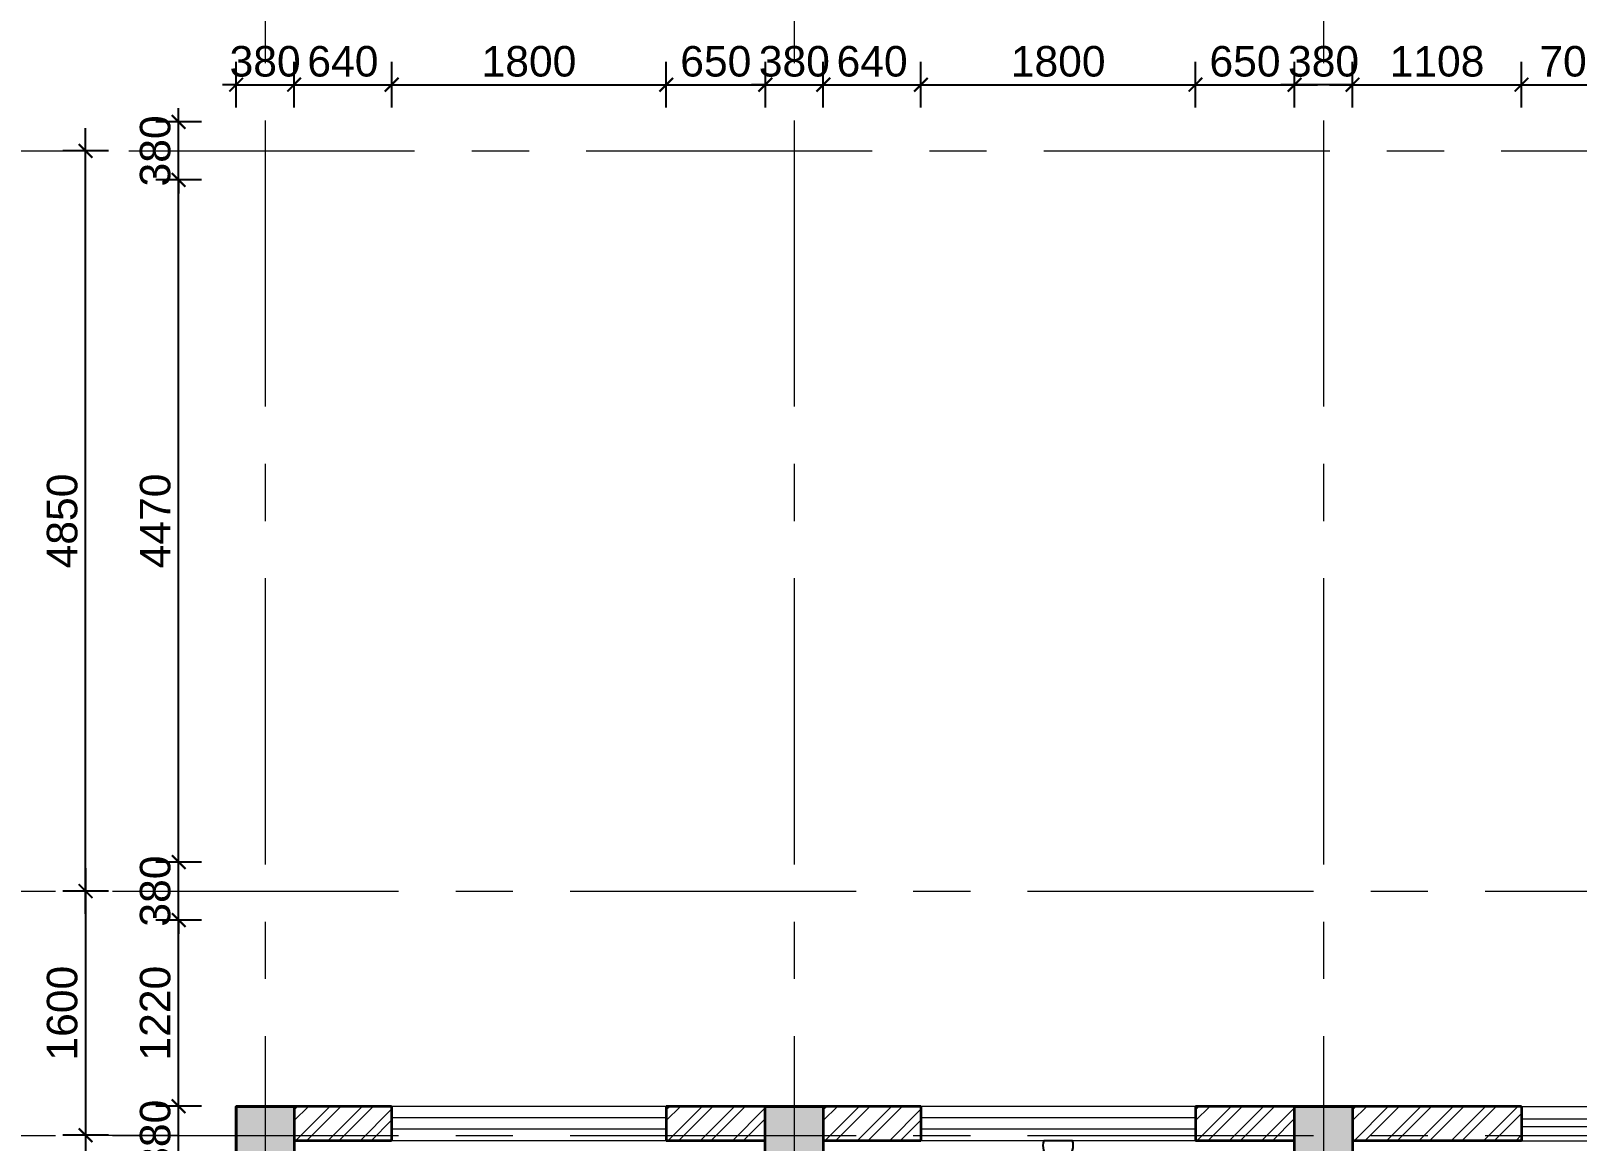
# Model space of a CAD drawing. Header units: inches. Extents: x 527934 to 2134587, y -408734 to 227304.
# Drawn here: x 1933807 to 1943945, y -184967 to -177693 of the extents above; entities that cross this region are included whole.
import ezdxf

# ---------------------------------------------------------------- set-up
doc = ezdxf.new("R2010")
doc.units = ezdxf.units.IN
doc.header["$MEASUREMENT"] = 0
doc.linetypes.add('CENTER', pattern=[2, 1.25, -0.25, 0.25, -0.25])
for name, color, linetype, lineweight in [('2 POWER TEL COMP', 3, 'Continuous', 25), ('centre line', 1, 'CENTER', 9), ('dim', 253, 'Continuous', 9), ('furniture', 253, 'Continuous', 5), ('hatch', 250, 'Continuous', 5), ('plinth', 5, 'Continuous', 9), ('sill', 253, 'Continuous', 13), ('wall - brick', 30, 'Continuous', 35), ('window', 1, 'Continuous', 15)]:
    doc.layers.add(name, color=color, linetype=linetype, lineweight=lineweight)
doc.styles.get("Standard").update_dxf_attribs({"font": 'arial.ttf'})
doc.dimstyles.new('dim 100', dxfattribs={"dimtxt": 200, "dimasz": 90, "dimexe": 150, "dimexo": 150, "dimgap": 50, "dimtad": 1, "dimdec": 0, "dimzin": 0, "dimdsep": 46, "dimtxsty": 'Standard', "dimblk": 'ARCHTICK', "dimcen": 100, "dimdle": 150, "dimazin": 0, "dimtfac": 1, "dimtdec": 0, "dimtix": 1, "dimtmove": 2, "dimatfit": 3, "dimfxl": 150, "dimfxlon": 1, "dimtolj": 1, "dimtzin": 0, "dimarcsym": 0})

# ---------------------------------------------------------------- blocks, each defined once
blk = doc.blocks.new('_ArchTick')
at = {"color": 0, "linetype": 'ByBlock', "const_width": 0.15}
blk.add_lwpolyline([(-0.5, -0.5), (0.5, 0.5)], dxfattribs=at)
blk = doc.blocks.new('*D2728')
at = {"layer": 'Defpoints', "color": 0, "ltscale": 400}
for p in [(1935533, -178045), (1935153, -184739), (1935533, -184739)]:
    blk.add_point(p, dxfattribs=at)
at = {"layer": 'dim', "color": 0, "lineweight": -2, "ltscale": 400}
for p, q in [((1935153, -178195), (1935153, -177895)), ((1935533, -178195), (1935533, -177895)), ((1935153, -178045), (1935063, -178045)), ((1935153, -178045), (1935533, -178045)), ((1935533, -178045), (1935623, -178045))]:
    blk.add_line(p, q, dxfattribs=at)
at = {"layer": 'dim', "color": 0, "lineweight": -2, "ltscale": 400, "xscale": 90, "yscale": 90, "zscale": 90}
blk.add_blockref('_ArchTick', (1935153, -178045), dxfattribs=at)
at = {"layer": 'dim', "color": 0, "lineweight": -2, "ltscale": 400, "xscale": 90, "yscale": 90, "zscale": 90, "rotation": 180}
blk.add_blockref('_ArchTick', (1935533, -178045), dxfattribs=at)
at = {"layer": 'dim', "color": 0, "ltscale": 400, "insert": (1935343, -177893), "char_height": 200, "attachment_point": 5}
blk.add_mtext('\\A1;380', dxfattribs=at)
blk = doc.blocks.new('*D2729')
at = {"layer": 'Defpoints', "color": 0, "ltscale": 400}
for p in [(1936173, -178045), (1935533, -184739), (1936173, -184739)]:
    blk.add_point(p, dxfattribs=at)
at = {"layer": 'dim', "color": 0, "lineweight": -2, "ltscale": 400}
for p, q in [((1935533, -178195), (1935533, -177895)), ((1936173, -178195), (1936173, -177895)), ((1935383, -178045), (1936323, -178045))]:
    blk.add_line(p, q, dxfattribs=at)
at = {"layer": 'dim', "color": 0, "lineweight": -2, "ltscale": 400, "xscale": 90, "yscale": 90, "zscale": 90, "rotation": 180}
blk.add_blockref('_ArchTick', (1935533, -178045), dxfattribs=at)
at = {"layer": 'dim', "color": 0, "lineweight": -2, "ltscale": 400, "xscale": 90, "yscale": 90, "zscale": 90}
blk.add_blockref('_ArchTick', (1936173, -178045), dxfattribs=at)
at = {"layer": 'dim', "color": 0, "ltscale": 400, "insert": (1935853, -177893), "char_height": 200, "attachment_point": 5}
blk.add_mtext('\\A1;640', dxfattribs=at)
blk = doc.blocks.new('*D2730')
at = {"layer": 'Defpoints', "color": 0, "ltscale": 400}
for p in [(1937973, -178045), (1936173, -184739), (1937973, -184739)]:
    blk.add_point(p, dxfattribs=at)
at = {"layer": 'dim', "color": 0, "lineweight": -2, "ltscale": 400}
for p, q in [((1936173, -178195), (1936173, -177895)), ((1937973, -178195), (1937973, -177895)), ((1936023, -178045), (1938123, -178045))]:
    blk.add_line(p, q, dxfattribs=at)
at = {"layer": 'dim', "color": 0, "lineweight": -2, "ltscale": 400, "xscale": 90, "yscale": 90, "zscale": 90, "rotation": 180}
blk.add_blockref('_ArchTick', (1936173, -178045), dxfattribs=at)
at = {"layer": 'dim', "color": 0, "lineweight": -2, "ltscale": 400, "xscale": 90, "yscale": 90, "zscale": 90}
blk.add_blockref('_ArchTick', (1937973, -178045), dxfattribs=at)
at = {"layer": 'dim', "color": 0, "ltscale": 400, "insert": (1937073, -177893), "char_height": 200, "attachment_point": 5}
blk.add_mtext('\\A1;1800', dxfattribs=at)
blk = doc.blocks.new('*D2731')
at = {"layer": 'Defpoints', "color": 0, "ltscale": 400}
for p in [(1938623, -178045), (1937973, -184739), (1938623, -184739)]:
    blk.add_point(p, dxfattribs=at)
at = {"layer": 'dim', "color": 0, "lineweight": -2, "ltscale": 400}
for p, q in [((1937973, -178195), (1937973, -177895)), ((1938623, -178195), (1938623, -177895)), ((1937823, -178045), (1938773, -178045))]:
    blk.add_line(p, q, dxfattribs=at)
at = {"layer": 'dim', "color": 0, "lineweight": -2, "ltscale": 400, "xscale": 90, "yscale": 90, "zscale": 90, "rotation": 180}
blk.add_blockref('_ArchTick', (1937973, -178045), dxfattribs=at)
at = {"layer": 'dim', "color": 0, "lineweight": -2, "ltscale": 400, "xscale": 90, "yscale": 90, "zscale": 90}
blk.add_blockref('_ArchTick', (1938623, -178045), dxfattribs=at)
at = {"layer": 'dim', "color": 0, "ltscale": 400, "insert": (1938298, -177893), "char_height": 200, "attachment_point": 5}
blk.add_mtext('\\A1;650', dxfattribs=at)
blk = doc.blocks.new('*D2732')
at = {"layer": 'Defpoints', "color": 0, "ltscale": 400}
for p in [(1939003, -178045), (1938623, -184739), (1939003, -184739)]:
    blk.add_point(p, dxfattribs=at)
at = {"layer": 'dim', "color": 0, "lineweight": -2, "ltscale": 400}
for p, q in [((1938623, -178195), (1938623, -177895)), ((1939003, -178195), (1939003, -177895)), ((1938623, -178045), (1938533, -178045)), ((1938623, -178045), (1939003, -178045)), ((1939003, -178045), (1939093, -178045))]:
    blk.add_line(p, q, dxfattribs=at)
at = {"layer": 'dim', "color": 0, "lineweight": -2, "ltscale": 400, "xscale": 90, "yscale": 90, "zscale": 90}
blk.add_blockref('_ArchTick', (1938623, -178045), dxfattribs=at)
at = {"layer": 'dim', "color": 0, "lineweight": -2, "ltscale": 400, "xscale": 90, "yscale": 90, "zscale": 90, "rotation": 180}
blk.add_blockref('_ArchTick', (1939003, -178045), dxfattribs=at)
at = {"layer": 'dim', "color": 0, "ltscale": 400, "insert": (1938813, -177893), "char_height": 200, "attachment_point": 5}
blk.add_mtext('\\A1;380', dxfattribs=at)
blk = doc.blocks.new('*D2733')
at = {"layer": 'Defpoints', "color": 0, "ltscale": 400}
for p in [(1939643, -178045), (1939003, -184739), (1939643, -184739)]:
    blk.add_point(p, dxfattribs=at)
at = {"layer": 'dim', "color": 0, "lineweight": -2, "ltscale": 400}
for p, q in [((1939003, -178195), (1939003, -177895)), ((1939643, -178195), (1939643, -177895)), ((1938853, -178045), (1939793, -178045))]:
    blk.add_line(p, q, dxfattribs=at)
at = {"layer": 'dim', "color": 0, "lineweight": -2, "ltscale": 400, "xscale": 90, "yscale": 90, "zscale": 90, "rotation": 180}
blk.add_blockref('_ArchTick', (1939003, -178045), dxfattribs=at)
at = {"layer": 'dim', "color": 0, "lineweight": -2, "ltscale": 400, "xscale": 90, "yscale": 90, "zscale": 90}
blk.add_blockref('_ArchTick', (1939643, -178045), dxfattribs=at)
at = {"layer": 'dim', "color": 0, "ltscale": 400, "insert": (1939323, -177893), "char_height": 200, "attachment_point": 5}
blk.add_mtext('\\A1;640', dxfattribs=at)
blk = doc.blocks.new('*D2734')
at = {"layer": 'Defpoints', "color": 0, "ltscale": 400}
for p in [(1941443, -178045), (1939643, -184739), (1941443, -184739)]:
    blk.add_point(p, dxfattribs=at)
at = {"layer": 'dim', "color": 0, "lineweight": -2, "ltscale": 400}
for p, q in [((1939643, -178195), (1939643, -177895)), ((1941443, -178195), (1941443, -177895)), ((1939493, -178045), (1941593, -178045))]:
    blk.add_line(p, q, dxfattribs=at)
at = {"layer": 'dim', "color": 0, "lineweight": -2, "ltscale": 400, "xscale": 90, "yscale": 90, "zscale": 90, "rotation": 180}
blk.add_blockref('_ArchTick', (1939643, -178045), dxfattribs=at)
at = {"layer": 'dim', "color": 0, "lineweight": -2, "ltscale": 400, "xscale": 90, "yscale": 90, "zscale": 90}
blk.add_blockref('_ArchTick', (1941443, -178045), dxfattribs=at)
at = {"layer": 'dim', "color": 0, "ltscale": 400, "insert": (1940543, -177893), "char_height": 200, "attachment_point": 5}
blk.add_mtext('\\A1;1800', dxfattribs=at)
blk = doc.blocks.new('*D2735')
at = {"layer": 'Defpoints', "color": 0, "ltscale": 400}
for p in [(1942093, -178045), (1941443, -184739), (1942093, -184739)]:
    blk.add_point(p, dxfattribs=at)
at = {"layer": 'dim', "color": 0, "lineweight": -2, "ltscale": 400}
for p, q in [((1941443, -178195), (1941443, -177895)), ((1942093, -178195), (1942093, -177895)), ((1941293, -178045), (1942243, -178045))]:
    blk.add_line(p, q, dxfattribs=at)
at = {"layer": 'dim', "color": 0, "lineweight": -2, "ltscale": 400, "xscale": 90, "yscale": 90, "zscale": 90, "rotation": 180}
blk.add_blockref('_ArchTick', (1941443, -178045), dxfattribs=at)
at = {"layer": 'dim', "color": 0, "lineweight": -2, "ltscale": 400, "xscale": 90, "yscale": 90, "zscale": 90}
blk.add_blockref('_ArchTick', (1942093, -178045), dxfattribs=at)
at = {"layer": 'dim', "color": 0, "ltscale": 400, "insert": (1941768, -177893), "char_height": 200, "attachment_point": 5}
blk.add_mtext('\\A1;650', dxfattribs=at)
blk = doc.blocks.new('*D2736')
at = {"layer": 'Defpoints', "color": 0, "ltscale": 400}
for p in [(1942093, -178045), (1942093, -184739), (1942473, -184739)]:
    blk.add_point(p, dxfattribs=at)
at = {"layer": 'dim', "color": 0, "lineweight": -2, "ltscale": 400}
for p, q in [((1942093, -178195), (1942093, -177895)), ((1942473, -178195), (1942473, -177895)), ((1942093, -178045), (1942003, -178045)), ((1942473, -178045), (1942093, -178045)), ((1942473, -178045), (1942563, -178045))]:
    blk.add_line(p, q, dxfattribs=at)
at = {"layer": 'dim', "color": 0, "lineweight": -2, "ltscale": 400, "xscale": 90, "yscale": 90, "zscale": 90}
blk.add_blockref('_ArchTick', (1942093, -178045), dxfattribs=at)
at = {"layer": 'dim', "color": 0, "lineweight": -2, "ltscale": 400, "xscale": 90, "yscale": 90, "zscale": 90, "rotation": 180}
blk.add_blockref('_ArchTick', (1942473, -178045), dxfattribs=at)
at = {"layer": 'dim', "color": 0, "ltscale": 400, "insert": (1942283, -177893), "char_height": 200, "attachment_point": 5}
blk.add_mtext('\\A1;380', dxfattribs=at)
blk = doc.blocks.new('*D2737')
at = {"layer": 'Defpoints', "color": 0, "ltscale": 400}
for p in [(1943581, -178045), (1942473, -184739), (1943581, -184739)]:
    blk.add_point(p, dxfattribs=at)
at = {"layer": 'dim', "color": 0, "lineweight": -2, "ltscale": 400}
for p, q in [((1942473, -178195), (1942473, -177895)), ((1943581, -178195), (1943581, -177895)), ((1942323, -178045), (1943731, -178045))]:
    blk.add_line(p, q, dxfattribs=at)
at = {"layer": 'dim', "color": 0, "lineweight": -2, "ltscale": 400, "xscale": 90, "yscale": 90, "zscale": 90, "rotation": 180}
blk.add_blockref('_ArchTick', (1942473, -178045), dxfattribs=at)
at = {"layer": 'dim', "color": 0, "lineweight": -2, "ltscale": 400, "xscale": 90, "yscale": 90, "zscale": 90}
blk.add_blockref('_ArchTick', (1943581, -178045), dxfattribs=at)
at = {"layer": 'dim', "color": 0, "ltscale": 400, "insert": (1943027, -177893), "char_height": 200, "attachment_point": 5}
blk.add_mtext('\\A1;1108', dxfattribs=at)
blk = doc.blocks.new('*D2738')
at = {"layer": 'Defpoints', "color": 0, "ltscale": 400}
for p in [(1944281, -178045), (1943581, -184739), (1944281, -184739)]:
    blk.add_point(p, dxfattribs=at)
at = {"layer": 'dim', "color": 0, "lineweight": -2, "ltscale": 400}
for p, q in [((1943581, -178195), (1943581, -177895)), ((1944281, -178195), (1944281, -177895)), ((1943431, -178045), (1944431, -178045))]:
    blk.add_line(p, q, dxfattribs=at)
at = {"layer": 'dim', "color": 0, "lineweight": -2, "ltscale": 400, "xscale": 90, "yscale": 90, "zscale": 90, "rotation": 180}
blk.add_blockref('_ArchTick', (1943581, -178045), dxfattribs=at)
at = {"layer": 'dim', "color": 0, "lineweight": -2, "ltscale": 400, "xscale": 90, "yscale": 90, "zscale": 90}
blk.add_blockref('_ArchTick', (1944281, -178045), dxfattribs=at)
at = {"layer": 'dim', "color": 0, "ltscale": 400, "insert": (1943931, -177893), "char_height": 200, "attachment_point": 5}
blk.add_mtext('\\A1;700', dxfattribs=at)
blk = doc.blocks.new('*D2193')
at = {"layer": 'Defpoints', "color": 0, "ltscale": 400}
for p in [(1935153, -176826), (1935153, -190090), (1970541, -190090)]:
    blk.add_point(p, dxfattribs=at)
at = {"layer": 'dim', "color": 0, "lineweight": -2, "ltscale": 400}
for p, q in [((1935153, -176976), (1935153, -176676)), ((1970541, -176976), (1970541, -176676)), ((1970691, -176826), (1935003, -176826))]:
    blk.add_line(p, q, dxfattribs=at)
at = {"layer": 'dim', "color": 0, "lineweight": -2, "ltscale": 400, "xscale": 90, "yscale": 90, "zscale": 90, "rotation": 180}
blk.add_blockref('_ArchTick', (1935153, -176826), dxfattribs=at)
at = {"layer": 'dim', "color": 0, "lineweight": -2, "ltscale": 400, "xscale": 90, "yscale": 90, "zscale": 90}
blk.add_blockref('_ArchTick', (1970541, -176826), dxfattribs=at)
at = {"layer": 'dim', "color": 0, "ltscale": 400, "insert": (1952847, -176673), "char_height": 200, "attachment_point": 5}
blk.add_mtext('\\A1;35388', dxfattribs=at)
blk = doc.blocks.new('*D2762')
at = {"layer": 'Defpoints', "color": 0, "ltscale": 400}
for p in [(1934776, -184739), (1935153, -184739), (1935153, -185119)]:
    blk.add_point(p, dxfattribs=at)
at = {"layer": 'dim', "color": 0, "lineweight": -2, "ltscale": 400}
for p, q in [((1934776, -184739), (1934776, -184649)), ((1934926, -184739), (1934626, -184739)), ((1934776, -185119), (1934776, -184739)), ((1934926, -185119), (1934626, -185119)), ((1934776, -185119), (1934776, -185209))]:
    blk.add_line(p, q, dxfattribs=at)
at = {"layer": 'dim', "color": 0, "lineweight": -2, "ltscale": 400, "xscale": 90, "yscale": 90, "zscale": 90}
for p, rotation in [((1934776, -184739), 270), ((1934776, -185119), 90)]:
    blk.add_blockref('_ArchTick', p, dxfattribs=dict(at, rotation=rotation))
at = {"layer": 'dim', "color": 0, "ltscale": 400, "insert": (1934623, -184929), "char_height": 200, "attachment_point": 5, "rotation": 90}
blk.add_mtext('\\A1;380', dxfattribs=at)
blk = doc.blocks.new('*D2196')
at = {"layer": 'Defpoints', "color": 0, "ltscale": 400}
for p in [(1934776, -183519), (1945718, -183519), (1945718, -184739)]:
    blk.add_point(p, dxfattribs=at)
at = {"layer": 'dim', "color": 0, "lineweight": -2, "ltscale": 400}
for p, q in [((1934776, -184889), (1934776, -183369)), ((1934926, -183519), (1934626, -183519)), ((1934926, -184739), (1934626, -184739))]:
    blk.add_line(p, q, dxfattribs=at)
at = {"layer": 'dim', "color": 0, "lineweight": -2, "ltscale": 400, "xscale": 90, "yscale": 90, "zscale": 90}
for p, rotation in [((1934776, -183519), 90), ((1934776, -184739), 270)]:
    blk.add_blockref('_ArchTick', p, dxfattribs=dict(at, rotation=rotation))
at = {"layer": 'dim', "color": 0, "ltscale": 400, "insert": (1934623, -184129), "char_height": 200, "attachment_point": 5, "rotation": 90}
blk.add_mtext('\\A1;1220', dxfattribs=at)
blk = doc.blocks.new('*D2763')
at = {"layer": 'Defpoints', "color": 0, "ltscale": 400}
for p in [(1934776, -183139), (1945563, -183139), (1945563, -183519)]:
    blk.add_point(p, dxfattribs=at)
at = {"layer": 'dim', "color": 0, "lineweight": -2, "ltscale": 400}
for p, q in [((1934776, -183139), (1934776, -183049)), ((1934926, -183139), (1934626, -183139)), ((1934776, -183519), (1934776, -183139)), ((1934926, -183519), (1934626, -183519)), ((1934776, -183519), (1934776, -183609))]:
    blk.add_line(p, q, dxfattribs=at)
at = {"layer": 'dim', "color": 0, "lineweight": -2, "ltscale": 400, "xscale": 90, "yscale": 90, "zscale": 90}
for p, rotation in [((1934776, -183139), 270), ((1934776, -183519), 90)]:
    blk.add_blockref('_ArchTick', p, dxfattribs=dict(at, rotation=rotation))
at = {"layer": 'dim', "color": 0, "ltscale": 400, "insert": (1934623, -183329), "char_height": 200, "attachment_point": 5, "rotation": 90}
blk.add_mtext('\\A1;380', dxfattribs=at)
blk = doc.blocks.new('*D2764')
at = {"layer": 'Defpoints', "color": 0, "ltscale": 400}
for p in [(1934776, -178669), (1945718, -178669), (1945718, -183139)]:
    blk.add_point(p, dxfattribs=at)
at = {"layer": 'dim', "color": 0, "lineweight": -2, "ltscale": 400}
for p, q in [((1934776, -183289), (1934776, -178519)), ((1934926, -178669), (1934626, -178669)), ((1934926, -183139), (1934626, -183139))]:
    blk.add_line(p, q, dxfattribs=at)
at = {"layer": 'dim', "color": 0, "lineweight": -2, "ltscale": 400, "xscale": 90, "yscale": 90, "zscale": 90}
for p, rotation in [((1934776, -178669), 90), ((1934776, -183139), 270)]:
    blk.add_blockref('_ArchTick', p, dxfattribs=dict(at, rotation=rotation))
at = {"layer": 'dim', "color": 0, "ltscale": 400, "insert": (1934623, -180904), "char_height": 200, "attachment_point": 5, "rotation": 90}
blk.add_mtext('\\A1;4470', dxfattribs=at)
blk = doc.blocks.new('*D2765')
at = {"layer": 'Defpoints', "color": 0, "ltscale": 400}
for p in [(1934776, -178289), (1945563, -178289), (1945563, -178669)]:
    blk.add_point(p, dxfattribs=at)
at = {"layer": 'dim', "color": 0, "lineweight": -2, "ltscale": 400}
for p, q in [((1934776, -178289), (1934776, -178199)), ((1934926, -178289), (1934626, -178289)), ((1934776, -178669), (1934776, -178289)), ((1934926, -178669), (1934626, -178669)), ((1934776, -178669), (1934776, -178759))]:
    blk.add_line(p, q, dxfattribs=at)
at = {"layer": 'dim', "color": 0, "lineweight": -2, "ltscale": 400, "xscale": 90, "yscale": 90, "zscale": 90}
for p, rotation in [((1934776, -178289), 270), ((1934776, -178669), 90)]:
    blk.add_blockref('_ArchTick', p, dxfattribs=dict(at, rotation=rotation))
at = {"layer": 'dim', "color": 0, "ltscale": 400, "insert": (1934623, -178479), "char_height": 200, "attachment_point": 5, "rotation": 90}
blk.add_mtext('\\A1;380', dxfattribs=at)
blk = doc.blocks.new('*D2199')
at = {"layer": 'Defpoints', "color": 0, "ltscale": 400}
for p in [(1934987, -184929), (1934166, -190189), (1934987, -190189)]:
    blk.add_point(p, dxfattribs=at)
at = {"layer": 'dim', "color": 0, "lineweight": -2, "ltscale": 400}
for p, q in [((1934166, -184779), (1934166, -190339)), ((1934316, -184929), (1934016, -184929)), ((1934316, -190189), (1934016, -190189))]:
    blk.add_line(p, q, dxfattribs=at)
at = {"layer": 'dim', "color": 0, "lineweight": -2, "ltscale": 400, "xscale": 90, "yscale": 90, "zscale": 90}
for p, rotation in [((1934166, -184929), 90), ((1934166, -190189), 270)]:
    blk.add_blockref('_ArchTick', p, dxfattribs=dict(at, rotation=rotation))
at = {"layer": 'dim', "color": 0, "ltscale": 400, "insert": (1934013, -187559), "char_height": 200, "attachment_point": 5, "rotation": 90}
blk.add_mtext('\\A1;5260', dxfattribs=at)
blk = doc.blocks.new('*D2200')
at = {"layer": 'Defpoints', "color": 0, "ltscale": 400}
for p in [(1934166, -178479), (1945477, -178479), (1945477, -183329)]:
    blk.add_point(p, dxfattribs=at)
at = {"layer": 'dim', "color": 0, "lineweight": -2, "ltscale": 400}
for p, q in [((1934166, -183479), (1934166, -178329)), ((1934316, -178479), (1934016, -178479)), ((1934316, -183329), (1934016, -183329))]:
    blk.add_line(p, q, dxfattribs=at)
at = {"layer": 'dim', "color": 0, "lineweight": -2, "ltscale": 400, "xscale": 90, "yscale": 90, "zscale": 90}
for p, rotation in [((1934166, -178479), 90), ((1934166, -183329), 270)]:
    blk.add_blockref('_ArchTick', p, dxfattribs=dict(at, rotation=rotation))
at = {"layer": 'dim', "color": 0, "ltscale": 400, "insert": (1934013, -180904), "char_height": 200, "attachment_point": 5, "rotation": 90}
blk.add_mtext('\\A1;4850', dxfattribs=at)
blk = doc.blocks.new('*D2771')
at = {"layer": 'Defpoints', "color": 0, "ltscale": 400}
for p in [(1934166, -183329), (1934166, -184929), (1934166, -184929)]:
    blk.add_point(p, dxfattribs=at)
at = {"layer": 'furniture', "color": 0, "lineweight": -2, "ltscale": 400}
for p, q in [((1934166, -183179), (1934166, -185079)), ((1934166, -183329), (1934016, -183329)), ((1934166, -184929), (1934016, -184929))]:
    blk.add_line(p, q, dxfattribs=at)
at = {"layer": 'furniture', "color": 0, "lineweight": -2, "ltscale": 400, "xscale": 90, "yscale": 90, "zscale": 90}
for p, rotation in [((1934166, -183329), 90), ((1934166, -184929), 270)]:
    blk.add_blockref('_ArchTick', p, dxfattribs=dict(at, rotation=rotation))
at = {"layer": 'furniture', "color": 0, "ltscale": 400, "insert": (1934013, -184129), "char_height": 200, "attachment_point": 5, "rotation": 90}
blk.add_mtext('\\A1;1600', dxfattribs=at)
blk = doc.blocks.new('*D2772')
at = {"layer": 'Defpoints', "color": 0, "ltscale": 400}
for p in [(1945563, -178289), (1933556, -197819), (1945563, -197819)]:
    blk.add_point(p, dxfattribs=at)
at = {"layer": 'furniture', "color": 0, "lineweight": -2, "ltscale": 400}
for p, q in [((1933556, -178139), (1933556, -197969)), ((1933706, -178289), (1933406, -178289)), ((1933706, -197819), (1933406, -197819))]:
    blk.add_line(p, q, dxfattribs=at)
at = {"layer": 'furniture', "color": 0, "lineweight": -2, "ltscale": 400, "xscale": 90, "yscale": 90, "zscale": 90}
for p, rotation in [((1933556, -178289), 90), ((1933556, -197819), 270)]:
    blk.add_blockref('_ArchTick', p, dxfattribs=dict(at, rotation=rotation))
at = {"layer": 'furniture', "color": 0, "ltscale": 400, "insert": (1933403, -188054), "char_height": 200, "attachment_point": 5, "rotation": 90}
blk.add_mtext('\\A1;19530', dxfattribs=at)
blk = doc.blocks.new('*D2775')
at = {"layer": 'Defpoints', "color": 0, "ltscale": 400}
for p in [(1945753, -152819), (1942283, -198831), (1945753, -198831)]:
    blk.add_point(p, dxfattribs=at)
at = {"layer": 'furniture', "color": 0, "lineweight": -2, "ltscale": 400}
for p, q in [((1942283, -198831), (1942283, -198681)), ((1945753, -198681), (1945753, -198981)), ((1942133, -198831), (1945903, -198831))]:
    blk.add_line(p, q, dxfattribs=at)
at = {"layer": 'furniture', "color": 0, "lineweight": -2, "ltscale": 400, "xscale": 90, "yscale": 90, "zscale": 90, "rotation": 180}
blk.add_blockref('_ArchTick', (1942283, -198831), dxfattribs=at)
at = {"layer": 'furniture', "color": 0, "lineweight": -2, "ltscale": 400, "xscale": 90, "yscale": 90, "zscale": 90}
blk.add_blockref('_ArchTick', (1945753, -198831), dxfattribs=at)
at = {"layer": 'furniture', "color": 0, "ltscale": 400, "insert": (1944018, -198679), "char_height": 200, "attachment_point": 5}
blk.add_mtext('\\A1;3470', dxfattribs=at)
blk = doc.blocks.new('15 amp socket')
at = {"color": 3, "lineweight": 25}
for p, q in [((593022, 179162), (593022, 179286)), ((593022, 179162), (592958, 179225)), ((592960, 179162), (593084, 179162)), ((593022, 179162), (593085, 179225)), ((593085, 179225), (593102, 179208)), ((592928, 179029), (593115, 179029))]:
    blk.add_line(p, q, dxfattribs=at)
blk.add_arc((593022, 179062), 99.5, 340.3538, 199.6462, dxfattribs=at)

msp = doc.modelspace()

# ---------------------------------------------------------------- hatches: boundary and pattern name
at = {"layer": 'hatch', "lineweight": 5, "ltscale": 400}
h = msp.add_hatch(dxfattribs=at)
h.set_pattern_fill('ANSI32', color=256, scale=400)
h.set_pattern_definition([(45, (-568765.42, -153446.24), (-106.066017, 106.066017), []), (45, (-568694.71, -153446.24), (-106.066017, 106.066017), [])])
h.paths.add_polyline_path([(1935532.6, -184964.4), (1935532.6, -184739.4), (1936172.6, -184739.4), (1936172.6, -184964.4)])
h = msp.add_hatch(dxfattribs=at)
h.set_pattern_fill('ANSI32', color=256, scale=400)
h.set_pattern_definition([(45, (-566325.42, -153446.24), (-106.066017, 106.066017), []), (45, (-566254.71, -153446.24), (-106.066017, 106.066017), [])])
h.paths.add_polyline_path([(1937972.6, -184964.4), (1937972.6, -184739.4), (1938612.6, -184739.4), (1938612.6, -184964.4)])
h = msp.add_hatch(dxfattribs=at)
h.set_pattern_fill('ANSI32', color=256, scale=400)
h.set_pattern_definition([(45, (-565295.42, -153446.24), (-106.066017, 106.066017), []), (45, (-565224.71, -153446.24), (-106.066017, 106.066017), [])])
h.paths.add_polyline_path([(1939002.6, -184964.4), (1939002.6, -184739.4), (1939642.6, -184739.4), (1939642.6, -184964.4)])
h = msp.add_hatch(dxfattribs=at)
h.set_pattern_fill('ANSI32', color=256, scale=400)
h.set_pattern_definition([(45, (-562855.42, -153446.24), (-106.066017, 106.066017), []), (45, (-562784.71, -153446.24), (-106.066017, 106.066017), [])])
h.paths.add_polyline_path([(1941442.6, -184964.4), (1941442.6, -184739.4), (1942092.6, -184739.4), (1942092.6, -184964.4)])
h = msp.add_hatch(dxfattribs=at)
h.set_pattern_fill('ANSI32', color=256, scale=400)
h.set_pattern_definition([(45, (-561825.42, -153446.24), (-106.066017, 106.066017), []), (45, (-561754.71, -153446.24), (-106.066017, 106.066017), [])])
h.paths.add_polyline_path([(1942472.6, -184964.4), (1942472.6, -184739.4), (1943581.1, -184739.4), (1943581.1, -184964.4)])
at = {"layer": 'plinth', "ltscale": 400}
h = msp.add_hatch(color=0, dxfattribs=at)
h.dxf.hatch_style = 1
h.paths.add_polyline_path([(1935532.6, -184739.4), (1935532.6, -185119.4), (1935152.6, -185119.4), (1935152.6, -184739.4)])
h.paths.add_polyline_path([(1939002.6, -184739.4), (1939002.6, -185119.4), (1938622.6, -185119.4), (1938622.6, -184739.4)])
h.paths.add_polyline_path([(1942472.6, -184739.4), (1942472.6, -185119.4), (1942092.6, -185119.4), (1942092.6, -184739.4)])
h.paths.add_polyline_path([(1945942.6, -183139.4), (1945942.6, -183519.4), (1945562.6, -183519.4), (1945562.6, -183139.4)])
h.paths.add_polyline_path([(1945942.6, -178289.4), (1945942.6, -178669.4), (1945562.6, -178669.4), (1945562.6, -178289.4)])
h.paths.add_polyline_path([(1949412.6, -178289.4), (1949412.6, -178669.4), (1949032.6, -178669.4), (1949032.6, -178289.4)])
h.paths.add_polyline_path([(1952882.6, -178289.4), (1952882.6, -178669.4), (1952502.6, -178669.4), (1952502.6, -178289.4)])
h.paths.add_polyline_path([(1956352.6, -178289.4), (1956352.6, -178669.4), (1955972.6, -178669.4), (1955972.6, -178289.4)])
h.paths.add_polyline_path([(1956352.6, -183139.4), (1956352.6, -183519.4), (1955972.6, -183519.4), (1955972.6, -183139.4)])
h.paths.add_polyline_path([(1949412.6, -184739.4), (1949412.6, -185119.4), (1949032.6, -185119.4), (1949032.6, -184739.4)])
h.paths.add_polyline_path([(1952882.6, -184739.4), (1952882.6, -185119.4), (1952502.6, -185119.4), (1952502.6, -184739.4)])
h.paths.add_polyline_path([(1956352.6, -184739.4), (1956352.6, -185119.4), (1955972.6, -185119.4), (1955972.6, -184739.4)])
h.paths.add_polyline_path([(1959822.6, -184739.4), (1959822.6, -185119.4), (1959442.6, -185119.4), (1959442.6, -184739.4)])
h.paths.add_polyline_path([(1963297.6, -184739.4), (1963297.6, -185119.4), (1962917.6, -185119.4), (1962917.6, -184739.4)])
h.paths.add_polyline_path([(1963297.6, -189999.4), (1963297.6, -190379.4), (1962917.6, -190379.4), (1962917.6, -189999.4)])
h.paths.add_polyline_path([(1959822.6, -189999.4), (1959822.6, -190379.4), (1959442.6, -190379.4), (1959442.6, -189999.4)])
h.paths.add_polyline_path([(1956352.6, -189999.4), (1956352.6, -190379.4), (1955972.6, -190379.4), (1955972.6, -189999.4)])
h.paths.add_polyline_path([(1952882.6, -189999.4), (1952882.6, -190379.4), (1952502.6, -190379.4), (1952502.6, -189999.4)])
h.paths.add_polyline_path([(1945942.6, -184739.4), (1945942.6, -185119.4), (1945562.6, -185119.4), (1945562.6, -184739.4)])
h.paths.add_polyline_path([(1942472.6, -189999.4), (1942472.6, -190379.4), (1942092.6, -190379.4), (1942092.6, -189999.4)])
h.paths.add_polyline_path([(1939002.6, -189999.4), (1939002.6, -190379.4), (1938622.6, -190379.4), (1938622.6, -189999.4)])
h.paths.add_polyline_path([(1935532.6, -189999.4), (1935532.6, -190379.4), (1935152.6, -190379.4), (1935152.6, -189999.4)])
h.paths.add_polyline_path([(1935532.6, -192179.4), (1935532.6, -192559.4), (1935152.6, -192559.4), (1935152.6, -192179.4)])
h.paths.add_polyline_path([(1939002.6, -192179.4), (1939002.6, -192559.4), (1938622.6, -192559.4), (1938622.6, -192179.4)])
h.paths.add_polyline_path([(1942472.6, -192179.4), (1942472.6, -192559.4), (1942092.6, -192559.4), (1942092.6, -192179.4)])
h.paths.add_polyline_path([(1945942.6, -192179.4), (1945942.6, -192559.4), (1945562.6, -192559.4), (1945562.6, -192179.4)])
h.paths.add_polyline_path([(1949412.6, -192179.4), (1949412.6, -192559.4), (1949032.6, -192559.4), (1949032.6, -192179.4)])
h.paths.add_polyline_path([(1952882.6, -192179.4), (1952882.6, -192559.4), (1952502.6, -192559.4), (1952502.6, -192179.4)])
h.paths.add_polyline_path([(1956352.6, -192179.4), (1956352.6, -192559.4), (1955972.6, -192559.4), (1955972.6, -192179.4)])
h.paths.add_polyline_path([(1959822.6, -192179.4), (1959822.6, -192559.4), (1959442.6, -192559.4), (1959442.6, -192179.4)])
h.paths.add_polyline_path([(1963297.6, -192179.4), (1963297.6, -192559.4), (1962917.6, -192559.4), (1962917.6, -192179.4)])
h.paths.add_polyline_path([(1963297.6, -197439.4), (1963297.6, -197819.4), (1962917.6, -197819.4), (1962917.6, -197439.4)])
h.paths.add_polyline_path([(1959822.6, -197439.4), (1959822.6, -197819.4), (1959442.6, -197819.4), (1959442.6, -197439.4)])
h.paths.add_polyline_path([(1956352.6, -197439.4), (1956352.6, -197819.4), (1955972.6, -197819.4), (1955972.6, -197439.4)])
h.paths.add_polyline_path([(1952882.6, -197439.4), (1952882.6, -197819.4), (1952502.6, -197819.4), (1952502.6, -197439.4)])
h.paths.add_polyline_path([(1949412.6, -197439.4), (1949412.6, -197819.4), (1949032.6, -197819.4), (1949032.6, -197439.4)])
h.paths.add_polyline_path([(1945942.6, -197439.4), (1945942.6, -197819.4), (1945562.6, -197819.4), (1945562.6, -197439.4)])
h.paths.add_polyline_path([(1942472.6, -197439.4), (1942472.6, -197819.4), (1942092.6, -197819.4), (1942092.6, -197439.4)])
h.paths.add_polyline_path([(1939002.6, -197439.4), (1939002.6, -197819.4), (1938622.6, -197819.4), (1938622.6, -197439.4)])
h.paths.add_polyline_path([(1935532.6, -197439.4), (1935532.6, -197819.4), (1935152.6, -197819.4), (1935152.6, -197439.4)])
edge = h.paths.add_edge_path()
edge.add_line((1945942.6, -184739.4), (1945192.6, -184739.4))

# ---------------------------------------------------------------- linework, layer by layer
at = {"layer": 'centre line', "ltscale": 1500}
for p, q in [((1935342.6, -175279.4), (1935342.6, -201019.4)), ((1938812.6, -175279.4), (1938812.6, -201019.4)), ((1942282.6, -175279.4), (1942282.6, -201019.4)), ((1931448.3, -178479.4), (1974071.1, -178479.4)), ((1931342.6, -183329.4), (1949222.6, -183329.4)), ((1931342.6, -184929.4), (1974071.1, -184929.4))]:
    msp.add_line(p, q, dxfattribs=at)
at = {"layer": 'furniture', "ltscale": 400}
msp.add_line((1934775.6, -184929.4), (1934165.6, -184929.4), dxfattribs=at)
at = {"layer": 'sill'}
for p, q in [((1937972.6, -184739.4), (1936172.6, -184739.4)), ((1941442.6, -184739.4), (1939642.6, -184739.4)), ((1937972.6, -184964.4), (1936172.6, -184964.4)), ((1941442.6, -184964.4), (1939642.6, -184964.4))]:
    msp.add_line(p, q, dxfattribs=at)
at = {"layer": 'sill', "ltscale": 0.5}
for p, q in [((1943581.1, -184739.4), (1944281.1, -184739.4)), ((1943581.1, -184964.4), (1944281.1, -184964.4))]:
    msp.add_line(p, q, dxfattribs=at)
at = {"layer": 'wall - brick'}
for p, q in [((1936172.6, -184739.4), (1935152.6, -184739.4)), ((1935152.6, -184739.4), (1935152.6, -186659.4)), ((1935532.6, -184739.4), (1935532.6, -184964.4)), ((1936172.6, -184739.4), (1936172.6, -184964.4)), ((1939642.6, -184739.4), (1937972.6, -184739.4)), ((1937972.6, -184739.4), (1937972.6, -184964.4)), ((1939642.6, -184739.4), (1939642.6, -184964.4)), ((1943112.6, -184739.4), (1941442.6, -184739.4)), ((1941442.6, -184739.4), (1941442.6, -184964.4)), ((1943581.1, -184739.4), (1943112.6, -184739.4)), ((1943581.1, -184739.4), (1943581.1, -184964.4)), ((1936172.6, -184964.4), (1935532.6, -184964.4)), ((1938622.6, -184964.4), (1937972.6, -184964.4)), ((1939642.6, -184964.4), (1939002.6, -184964.4)), ((1942092.6, -184964.4), (1941442.6, -184964.4)), ((1943112.6, -184964.4), (1942472.6, -184964.4)), ((1943581.1, -184964.4), (1943112.6, -184964.4))]:
    msp.add_line(p, q, dxfattribs=at)
for points in [[(1935532.6, -184739.4), (1935532.6, -185119.4), (1935152.6, -185119.4), (1935152.6, -184739.4)], [(1939002.6, -184739.4), (1939002.6, -185119.4), (1938622.6, -185119.4), (1938622.6, -184739.4)], [(1942472.6, -184739.4), (1942472.6, -185119.4), (1942092.6, -185119.4), (1942092.6, -184739.4)]]:
    msp.add_lwpolyline(points, close=True, dxfattribs=at)
at = {"layer": 'window'}
for p, q in [((1937972.6, -184814.4), (1936172.6, -184814.4)), ((1941442.6, -184814.4), (1939642.6, -184814.4)), ((1937972.6, -184889.4), (1936172.6, -184889.4)), ((1941442.6, -184889.4), (1939642.6, -184889.4))]:
    msp.add_line(p, q, dxfattribs=at)
at = {"layer": 'window', "ltscale": 0.5}
for p, q in [((1943581.1, -184821.7), (1944281.1, -184821.7)), ((1943581.1, -184871.7), (1944281.1, -184871.7))]:
    msp.add_line(p, q, dxfattribs=at)

# ---------------------------------------------------------------- block references
at = {"layer": '2 POWER TEL COMP', "rotation": 179.9999999991662}
msp.add_blockref('15 amp socket', (2533564.3, -5935.4), dxfattribs=at)

# ---------------------------------------------------------------- dimensions: what is measured, and where the dimension line sits
at = {"layer": 'dim', "ltscale": 400}
for base, p1, p2, picture, middle in [((1935152.6, -176825.5), (1970540.6, -190090.4), (1935152.6, -190090.4), '*D2193', (1952846.6, -176673.4)), ((1935532.6, -178045), (1935152.6, -184739.4), (1935532.6, -184739.4), '*D2728', (1935342.6, -177892.9)), ((1936172.6, -178045), (1935532.6, -184739.4), (1936172.6, -184739.4), '*D2729', (1935852.6, -177892.9)), ((1937972.6, -178045), (1936172.6, -184739.4), (1937972.6, -184739.4), '*D2730', (1937072.6, -177892.9)), ((1938622.6, -178045), (1937972.6, -184739.4), (1938622.6, -184739.4), '*D2731', (1938297.6, -177892.9)), ((1939002.6, -178045), (1938622.6, -184739.4), (1939002.6, -184739.4), '*D2732', (1938812.6, -177892.9)), ((1939642.6, -178045), (1939002.6, -184739.4), (1939642.6, -184739.4), '*D2733', (1939322.6, -177892.9)), ((1941442.6, -178045), (1939642.6, -184739.4), (1941442.6, -184739.4), '*D2734', (1940542.6, -177892.9)), ((1942092.6, -178045), (1941442.6, -184739.4), (1942092.6, -184739.4), '*D2735', (1941767.6, -177892.9)), ((1942092.6, -178045), (1942472.6, -184739.4), (1942092.6, -184739.4), '*D2736', (1942282.6, -177892.9)), ((1943581.0705, -178045.0455), (1942472.6131, -184739.3923), (1943581.0705, -184739.3923), '*D2737', (1943026.8418, -177892.9309)), ((1944281.1, -178045), (1943581.1, -184739.4), (1944281.1, -184739.4), '*D2738', (1943931.1, -177892.9))]:
    dim = msp.add_linear_dim(base=base, p1=p1, p2=p2, dimstyle='dim 100', override={"dimpost": '\\X'}, dxfattribs=at)
    dim.commit()
    dim.dimension.update_dxf_attribs({"geometry": picture, "text_midpoint": middle})
for base, p1, p2, picture, middle in [((1934775.6, -178289.4), (1945562.6, -178669.4), (1945562.6, -178289.4), '*D2765', (1934623.4, -178479.4)), ((1934165.6, -178479.4), (1945476.6, -183329.4), (1945476.6, -178479.4), '*D2200', (1934013.5, -180904.4)), ((1934775.6, -178669.4), (1945717.6, -183139.4), (1945717.6, -178669.4), '*D2764', (1934623.5, -180904.4)), ((1934775.6, -183139.4), (1945562.6, -183519.4), (1945562.6, -183139.4), '*D2763', (1934623.4, -183329.4)), ((1934775.6, -183519.4), (1945717.6, -184739.4), (1945717.6, -183519.4), '*D2196', (1934623.5, -184129.4)), ((1934775.6, -184739.4), (1935152.6, -185119.4), (1935152.6, -184739.4), '*D2762', (1934623.4, -184929.4)), ((1934165.6, -190189.4), (1934986.6, -184929.4), (1934986.6, -190189.4), '*D2199', (1934013.5, -187559.4))]:
    dim = msp.add_linear_dim(base=base, p1=p1, p2=p2, angle=90, dimstyle='dim 100', override={"dimpost": '\\X'}, dxfattribs=at)
    dim.commit()
    dim.dimension.update_dxf_attribs({"geometry": picture, "text_midpoint": middle})
at = {"layer": 'furniture', "ltscale": 400}
dim = msp.add_linear_dim(base=(1945752.6, -198831), p1=(1942282.6, -198831), p2=(1945752.6, -152819.3), dimstyle='dim 100', override={"dimpost": '\\X'}, dxfattribs=at)
dim.commit()
dim.dimension.update_dxf_attribs({"geometry": '*D2775', "text_midpoint": (1944017.6, -198678.9)})
for base, p1, p2, picture, middle in [((1933555.6, -197819.4), (1945562.6, -178289.4), (1945562.6, -197819.4), '*D2772', (1933403.4, -188054.4)), ((1934165.6, -184929.4), (1934165.6, -183329.4), (1934165.6, -184929.4), '*D2771', (1934013.5, -184129.4))]:
    dim = msp.add_linear_dim(base=base, p1=p1, p2=p2, angle=90, dimstyle='dim 100', override={"dimpost": '\\X'}, dxfattribs=at)
    dim.commit()
    dim.dimension.update_dxf_attribs({"geometry": picture, "text_midpoint": middle})

doc.saveas('drawing.dxf')
